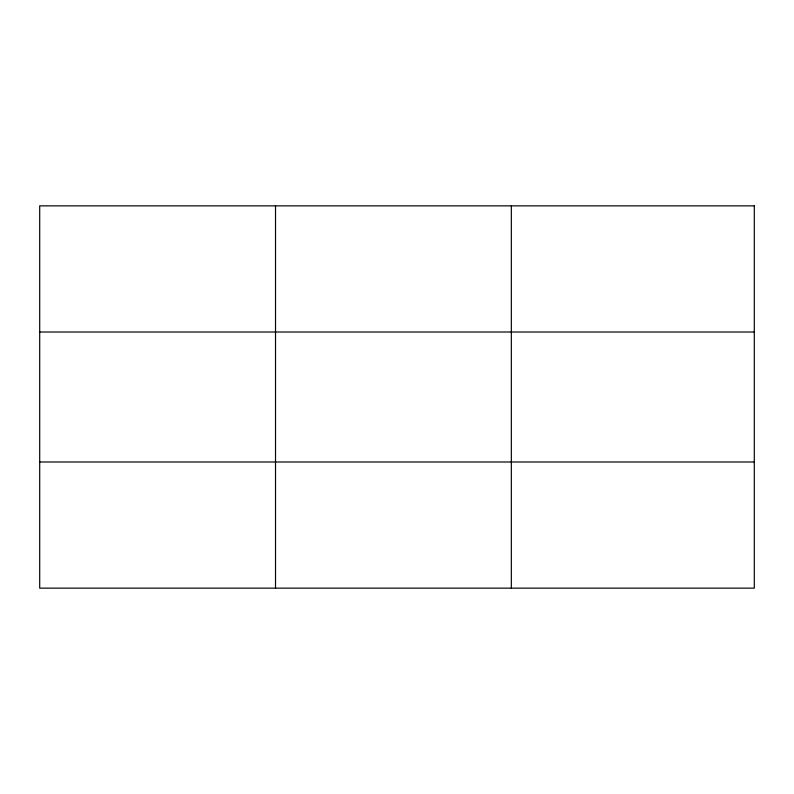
<?xml version="1.0" encoding="UTF-8"?>
<svg xmlns="http://www.w3.org/2000/svg" width="794" height="794" viewBox="0 0 794 794"><rect width="100%" height="100%" fill="white"/><g stroke="black" fill="none" stroke-linecap="round" stroke-linejoin="round"><path stroke-width="1.19" d="M275.518 588.146L275.518 205.854M511.336 588.146L511.336 205.854M39.7 332.011L754.3 332.011M39.7 461.989L754.3 461.989M754.3 205.854L754.3 588.146L39.7 588.146L39.7 205.854L754.3 205.854"/></g></svg>
